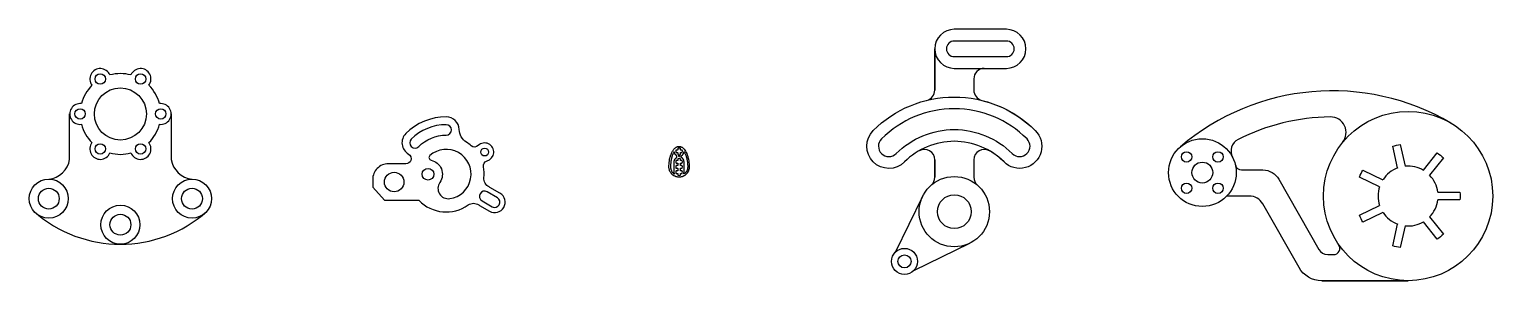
# Model space of a CAD drawing. Header units: inches. Extents: x -813 to 12674, y -1522 to 794.
import ezdxf

# ---------------------------------------------------------------- set-up
doc = ezdxf.new("R2010")
doc.units = ezdxf.units.IN
doc.header["$MEASUREMENT"] = 0

# ---------------------------------------------------------------- blocks, each defined once
blk = doc.blocks.new('*U1')
blk.add_lwpolyline([(-103, 36), (102, 36, -0.037553), (102, -36), (-103, -36)], format="xyb")
blk = doc.blocks.new('*U2')
at = {"color": 0, "linetype": 'ByBlock', "lineweight": -2, "transparency": 16777216}
for p, rotation in [((-15891, 2731), 102.8571428571429), ((-15573, 2659), 51.42857142857142), ((-16147, 2527), 154.2857142857142), ((-16147, 2200), 205.7142857142856), ((-15573, 2069), 308.5714285714285), ((-15891, 1997), 257.1428571428571)]:
    blk.add_blockref('*U1', p, dxfattribs=dict(at, rotation=rotation))
blk.add_blockref('*U1', (-15431, 2364), dxfattribs=at)
blk = doc.blocks.new('*U3')
blk.add_circle((0, 0), 48)
blk = doc.blocks.new('*U4')
at = {"color": 0, "linetype": 'ByBlock', "lineweight": -2, "transparency": 16777216}
for p, rotation in [((-17848, 2724), 90.00000000000001), ((-17848, 2436), 180), ((-17559, 2436), 270)]:
    blk.add_blockref('*U3', p, dxfattribs=dict(at, rotation=rotation))
blk.add_blockref('*U3', (-17559, 2724), dxfattribs=at)

msp = doc.modelspace()

# ---------------------------------------------------------------- linework, layer by layer
for p, q in [((7532, -408), (7532, -569)), ((7169, -1259), (7421, -744)), ((7338, -1429), (7854, -1177))]:
    msp.add_line(p, q)
for points in [[(7712, 794, 1), (7712, 434), (8192, 434, 1), (8192, 794)], [(7712, 686, 1), (7712, 542), (8192, 542, 1), (8192, 686)], [(-235, -250, 1.13855), (-70, -345, 0.133186), (124, -345, 1.13855), (289, -250, 0.133186), (387, -81, 1.13855), (387, 109, 0.133186), (289, 278, 1.13855), (124, 373, 0.133186), (-70, 373, 1.13855), (-235, 278, 0.133186), (-332, 109, 1.13855), (-332, -81, 0.133186)], [(6965, -139, -0.414214), (8458, -139, -1), (8170, -428, 0.414214), (7253, -428, -1)], [(7041, -216, 1), (7177, -351, -0.414214), (8246, -351, 1), (8382, -216, 0.414214)], [(3260, -279, 0.038154), (3217, -247, -0.24929), (3150, -129, 0.406208), (3030, -13, 0.198912), (2657, -167, 0.489503), (2681, -355, -0.334735), (2705, -416, -0.280086), (2658, -445), (2496, -445, 0.414214), (2352, -589), (2352, -661), (2460, -781), (2778, -781, 0.373209), (3232, -824, -0.316485), (3329, -824, 0.020861), (3336, -828), (3429, -882, 1), (3525, -716), (3432, -662, 0.020861), (3425, -658, -0.316485), (3377, -574, 0.072754), (3372, -473, -0.392572), (3406, -418, 1.292837), (3325, -277, -0.392572)], [(3030, -181, 1), (3030, -85, 0.198912), (2708, -218, 1), (2776, -286, -0.198912)], [(2971, -616, 0.656712), (3063, -766, 1.34383), (2879, -370, 0.614922), (2890, -412, -0.536807)], [(5182, -372), (5182, -362, -0.335437), (5184, -359, 0.015904), (5186, -359, 0.317837), (5188, -356), (5188, -345, -0.414214), (5191, -342), (5201, -342, 0.317837), (5204, -340, 0.171573), (5204, -320, 0.317837), (5201, -318), (5191, -318, -0.414214), (5188, -315), (5188, -305, 0.317837), (5186, -302, 0.171573), (5166, -302, 0.317837), (5164, -305), (5164, -315, -0.414214), (5161, -318), (5150, -318, 0.317837), (5147, -320, 0.171573), (5147, -340, 0.317837), (5150, -342), (5161, -342, -0.414214), (5164, -345), (5164, -356, 0.317837), (5166, -359, 0.015904), (5168, -359, -0.335437), (5170, -362), (5170, -372, 1)], [(5188, -441, -0.414214), (5191, -438), (5201, -438, 0.317837), (5204, -436, 0.171573), (5204, -416, 0.317837), (5201, -414), (5191, -414, -0.414214), (5188, -411), (5188, -401, 0.317837), (5186, -398, 0.171573), (5166, -398, 0.317837), (5164, -401), (5164, -411, -0.414214), (5161, -414), (5150, -414, 0.317837), (5147, -416, 0.171573), (5147, -436, 0.317837), (5150, -438), (5161, -438, -0.414214), (5164, -441), (5164, -447), (5164, -459, -0.414214), (5161, -462), (5150, -462, 0.317837), (5147, -464, 0.171573), (5147, -484, 0.317837), (5150, -486), (5161, -486, -0.414214), (5164, -489), (5164, -502), (5164, -507, -0.414214), (5161, -510), (5150, -510, 0.317837), (5147, -512, 0.171573), (5147, -532, 0.317837), (5150, -534), (5161, -534, -0.414214), (5164, -537), (5164, -548, 0.317837), (5166, -551, 0.171573), (5186, -551, 0.317837), (5188, -548), (5188, -537, -0.414214), (5191, -534), (5201, -534, 0.317837), (5204, -532, 0.171573), (5204, -512, 0.317837), (5201, -510), (5191, -510, -0.414214), (5188, -507), (5188, -502), (5188, -489, -0.414214), (5191, -486), (5201, -486, 0.317837), (5204, -484, 0.171573), (5204, -464, 0.317837), (5201, -462), (5191, -462, -0.414214), (5188, -459), (5188, -447)], [(3453, -840, 1), (3501, -757), (3408, -703, 1), (3360, -786)]]:
    msp.add_lwpolyline(points, format="xyb", close=True)
for points in [[(7459, 139, 0.345002), (7532, 233), (7532, 614), (7532, 233)], [(7988, 434, 0.414214), (7892, 338), (7892, 233, 0.345002), (7965, 139, -0.136708), (8458, -139)], [(-633, -586, 0.34183), (-441, -404), (-441, 14)], [(495, 14), (495, -404, 0.34183), (687, -586)], [(11290, -248, 0.636218), (11177, -13, 0.115464), (10327, -221, 0.416385), (10275, -383)], [(7499, -642, 0.216745), (7532, -569), (7532, -408, 0.57735), (7388, -325)], [(8170, -428, 0.065543), (8036, -325, 0.57735), (7892, -408), (7892, -569, 0.216745), (7925, -642)], [(10302, -456, 0.348969), (10360, -502), (10430, -502), (10556, -502, -0.269587), (10702, -587), (11070, -1234, 0.269587), (11153, -1282), (11205, -1282, 0.605919), (11254, -1188)], [(11098, -1522), (11894, -1522), (11098, -1522, -0.269587), (10889, -1401), (10555, -815, 0.269587), (10430, -742), (10223, -742)]]:
    msp.add_lwpolyline(points, format="xyb")
for centre, radius in [((-159, 336), 48), ((213, 336), 48), ((27, 14), 240), ((-345, 14), 48), ((399, 14), 48), ((11894, -742), 780), ((-159, -308), 48), ((213, -308), 48), ((9998, -526), 312), ((3384, -337), 36), ((2550, -613), 90), ((2862, -541), 54), ((9998, -526), 96), ((-633, -766), 180), ((-633, -766), 96), ((687, -766), 180), ((687, -766), 96), ((7712, -886), 324), ((7712, -886), 156), ((27, -1006), 180), ((27, -1006), 96), ((7253, -1344), 120), ((7253, -1344), 60)]:
    msp.add_circle(centre, radius)
for centre, radius, start, end in [((11196, -1933), 2160, 59.6368, 130.429), ((5226, -540), 3, 127.4627, 127.4627), ((11894, -742), 276, 110.3519, 146.791), ((11894, -742), 276, 58.9233, 95.3624), ((11894, -742), 276, 161.7804, 198.2196), ((11894, -742), 276, 7.4947, 43.9339), ((11894, -742), 276, 316.0661, 352.5053), ((27, 14), 1200, 228.4632, 311.5368), ((11894, -742), 276, 213.209, 249.6481), ((11894, -742), 276, 264.6376, 301.0767)]:
    msp.add_arc(centre, radius, start, end)
for points, weights, degree, knots in [([(5269, -474), (5269, -285), (5176, -285), (5082, -285), (5082, -474), (5082, -568), (5176, -568), (5269, -568), (5269, -474)], [1, 0.707106781187, 1, 0.707106781187, 1, 0.707106781187, 1, 0.707106781187, 1], 2, [0, 0, 0, 1.570796, 1.570796, 3.141593, 3.141593, 4.712389, 4.712389, 6.283185, 6.283185, 6.283185]), ([(5154, -387), (5139, -395), (5131, -410), (5131, -426), (5131, -458), (5131, -490), (5131, -522), (5131, -522), (5131, -522), (5131, -522), (5131, -526), (5131, -530), (5132, -534), (5133, -535), (5132, -537), (5131, -537), (5130, -538), (5129, -538), (5128, -537), (5108, -522), (5097, -500), (5097, -474), (5097, -468), (5097, -462), (5098, -443), (5099, -432), (5102, -409), (5105, -398), (5110, -377), (5114, -367), (5120, -351), (5124, -344), (5128, -336), (5130, -334), (5131, -332), (5131, -348), (5140, -362), (5154, -370), (5155, -370), (5155, -371), (5155, -372), (5155, -376), (5155, -380), (5155, -385), (5155, -386), (5155, -387), (5154, -387)], [1, 0.908272943689, 0.908272943689, 1, 1, 1, 1, 1, 1, 1, 0.994270666187, 0.994270666187, 1, 0.875167833377, 0.875167833377, 1, 0.875167833377, 0.875167833377, 1, 0.931152358902, 0.931152358902, 1, 1, 1, 1, 1, 1, 1, 1, 1, 1, 1, 1, 1, 1, 0.915568945297, 0.915568945297, 1, 0.908272943689, 0.908272943689, 1, 1, 1, 1, 0.908272943689, 0.908272943689, 1], 3, [0, 0, 0, 0, 1.061572, 1.061572, 1.061572, 2.061572, 2.061572, 2.061572, 3.061572, 3.061572, 3.061572, 3.323966, 3.323966, 3.323966, 4.567839, 4.567839, 4.567839, 5.811712, 5.811712, 5.811712, 6.728662, 6.728662, 6.728662, 6.833595, 6.833595, 7.031513, 7.031513, 7.22943, 7.22943, 7.427348, 7.427348, 7.589126, 7.589126, 7.643831, 7.643831, 7.643831, 8.661334, 8.661334, 8.661334, 9.722906, 9.722906, 9.722906, 10.722906, 10.722906, 10.722906, 11.784478, 11.784478, 11.784478, 11.784478]), ([(5198, -387), (5212, -395), (5221, -410), (5221, -426), (5221, -458), (5221, -490), (5221, -522), (5221, -522), (5221, -522), (5221, -522), (5221, -526), (5220, -530), (5219, -534), (5219, -535), (5219, -537), (5220, -537), (5222, -538), (5223, -538), (5224, -537), (5244, -522), (5255, -500), (5255, -474), (5255, -468), (5255, -462), (5254, -443), (5253, -432), (5249, -409), (5247, -398), (5241, -377), (5238, -367), (5231, -351), (5228, -344), (5223, -336), (5222, -334), (5221, -332), (5220, -348), (5212, -362), (5198, -370), (5197, -370), (5196, -371), (5196, -372), (5196, -376), (5196, -380), (5196, -385), (5196, -386), (5197, -387), (5198, -387)], [1, 0.908272943689, 0.908272943689, 1, 1, 1, 1, 1, 1, 1, 0.994270666187, 0.994270666187, 1, 0.875167833377, 0.875167833377, 1, 0.875167833377, 0.875167833377, 1, 0.931152358902, 0.931152358902, 1, 1, 1, 1, 1, 1, 1, 1, 1, 1, 1, 1, 1, 1, 0.915568945297, 0.915568945297, 1, 0.908272943689, 0.908272943689, 1, 1, 1, 1, 0.908272943689, 0.908272943689, 1], 3, [0, 0, 0, 0, 1.061572, 1.061572, 1.061572, 2.061572, 2.061572, 2.061572, 3.061572, 3.061572, 3.061572, 3.323966, 3.323966, 3.323966, 4.567839, 4.567839, 4.567839, 5.811712, 5.811712, 5.811712, 6.728662, 6.728662, 6.728662, 6.833595, 6.833595, 7.031513, 7.031513, 7.22943, 7.22943, 7.427348, 7.427348, 7.589126, 7.589126, 7.643831, 7.643831, 7.643831, 8.661334, 8.661334, 8.661334, 9.722906, 9.722906, 9.722906, 10.722906, 10.722906, 10.722906, 11.784478, 11.784478, 11.784478, 11.784478])]:
    msp.add_rational_spline(points, weights, degree=degree, knots=knots)

# ---------------------------------------------------------------- block references
for name in ['*U2', '*U4']:
    msp.add_blockref(name, (27701, -3106))

doc.saveas('drawing.dxf')
